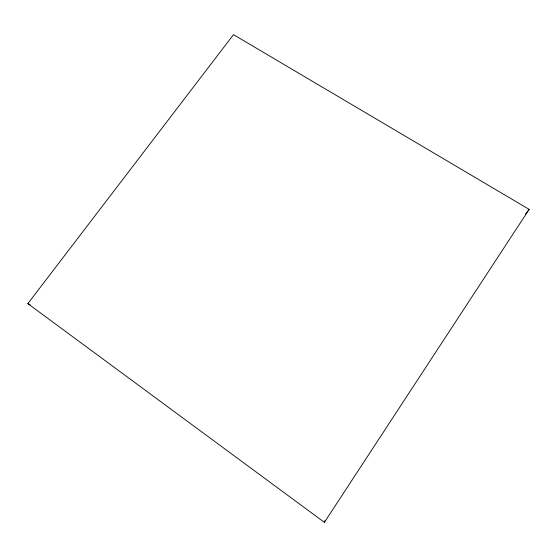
<?xml version="1.0" encoding="UTF-8"?>
<svg xmlns="http://www.w3.org/2000/svg" width="557" height="557" viewBox="0 0 557 557"><rect width="100%" height="100%" fill="white"/><g stroke="black" fill="none" stroke-linecap="round" stroke-linejoin="round"><path stroke-width="0.84" d="M324.397 522.355L529.15 209.369L233.48 34.645L27.85 303.628L324.397 522.355L324.835 520.704M525.55 214.048L529.15 209.369M27.85 303.628L30.148 304.7"/></g></svg>
